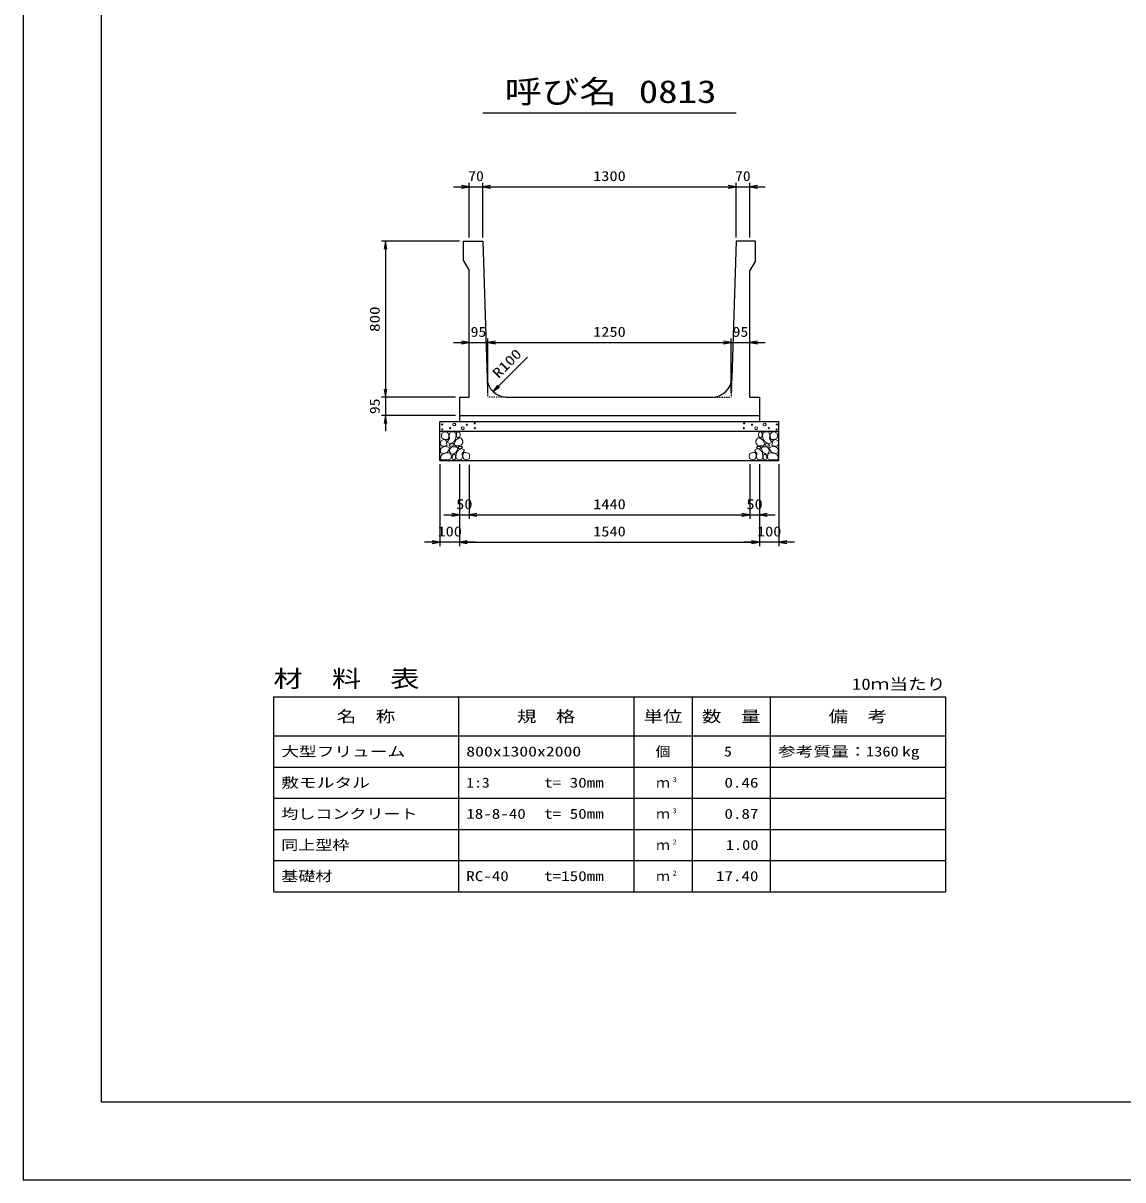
# Model space of a CAD drawing. Units: millimetres at full size. Extents: x 0 to 16820, y 0 to 11880.
# Drawn here: x 0 to 5646, y 0 to 5940 of the extents above; entities that cross this region are included whole.
import ezdxf
from ezdxf.enums import TextEntityAlignment as Align

# ---------------------------------------------------------------- set-up
doc = ezdxf.new("R2010")
doc.units = ezdxf.units.MM
doc.linetypes.add('DASHED_SPACED', pattern=[12, 6, -6])
for name, color, linetype, lineweight in [('0_2', 7, 'Continuous', 25), ('D-DCR-HCHn', 4, 'Continuous', 9), ('D-MTR-FRAM', 7, 'Continuous', 25), ('D-MTR-LINE', 7, 'Continuous', 25), ('D-STR-DIM', 7, 'Continuous', 25), ('D-STR-STRn', 1, 'Continuous', 25), ('D-TTL', 2, 'Continuous', 25), ('D-TTL-TXT', 7, 'Continuous', 25)]:
    doc.layers.add(name, color=color, linetype=linetype, lineweight=lineweight)
doc.layers.add('D-MTR', color=7, linetype='Continuous')
doc.layers.add('D-MTR-TXT', color=7, linetype='Continuous')
doc.styles.add('ＭＳ ゴシック', font='')
doc.styles.get('ＭＳ ゴシック').set_extended_font_data('MS Gothic')

# ---------------------------------------------------------------- blocks, each defined once
blk = doc.blocks.new('open_arrow')
at = {"color": 0, "linetype": 'Continuous', "lineweight": -2}
blk.add_lwpolyline([(7.5, 1.25), (0, 0), (7.5, -1.25)], dxfattribs=at)

msp = doc.modelspace()

# ---------------------------------------------------------------- linework, layer by layer
at = {"layer": '0_2'}
for p, q in [((2240, 3674.775), (2240, 3394.775)), ((2290, 3672.275), (2290, 3394.775)), ((2290, 3672.275), (2290, 3394.775)), ((3730, 3674.775), (3730, 3394.775)), ((2160, 3414.775), (2370, 3414.775)), ((2290, 3414.775), (3730, 3414.775))]:
    msp.add_line(p, q, dxfattribs=at)
at = {"layer": 'D-DCR-HCHn'}
for points in [[(2145.46, 3795.131), (2140.26, 3779.529), (2147.194, 3769.127), (2164.53, 3767.393), (2176.366, 3772.475), (2171.464, 3784.729), (2174.932, 3791.664), (2167.997, 3798.598), (2157.596, 3802.065)], [(2178.399, 3838.471), (2162.796, 3841.938), (2148.928, 3835.003), (2147.194, 3819.401), (2150.661, 3807.266), (2167.997, 3802.065), (2180.132, 3802.065), (2185.333, 3810.733), (2185.333, 3829.803)], [(2192.267, 3840.204), (2187.067, 3824.602), (2188.8, 3807.266), (2176.665, 3788.196), (2192.267, 3779.529), (2209.603, 3788.196), (2220.005, 3802.065), (2223.472, 3824.602), (2220.005, 3836.737), (2209.603, 3841.938)], [(2221.739, 3798.598), (2213.071, 3777.795), (2220.005, 3769.127), (2240.808, 3769.127), (2249.476, 3772.594), (2258.144, 3784.729), (2258.144, 3795.131), (2249.476, 3809), (2239.074, 3810.733)], [(2225.206, 3836.737), (2225.206, 3815.934), (2233.874, 3810.733), (2242.542, 3815.934), (2244.275, 3828.069), (2242.542, 3838.471), (2230.407, 3841.938)], [(3798.261, 3798.598), (3806.929, 3777.795), (3799.995, 3769.127), (3779.192, 3769.127), (3770.524, 3772.594), (3761.856, 3784.729), (3761.856, 3795.131), (3770.524, 3809), (3780.926, 3810.733)], [(3794.794, 3836.737), (3794.794, 3815.934), (3786.126, 3810.733), (3777.458, 3815.934), (3775.725, 3828.069), (3777.458, 3838.471), (3789.593, 3841.938)], [(3827.733, 3840.204), (3832.933, 3824.602), (3831.2, 3807.266), (3843.335, 3788.196), (3827.733, 3779.529), (3810.397, 3788.196), (3799.995, 3802.065), (3796.528, 3824.602), (3799.995, 3836.737), (3810.397, 3841.938)], [(3841.601, 3838.471), (3857.204, 3841.938), (3871.072, 3835.003), (3872.806, 3819.401), (3869.339, 3807.266), (3852.003, 3802.065), (3839.868, 3802.065), (3834.667, 3810.733), (3834.667, 3829.803)], [(3874.54, 3795.131), (3879.74, 3779.529), (3872.806, 3769.127), (3855.47, 3767.393), (3843.634, 3772.475), (3848.536, 3784.729), (3845.068, 3791.664), (3852.003, 3798.598), (3862.404, 3802.065)], [(2178.366, 3737.532), (2191.208, 3756.794), (2189.603, 3761.609), (2171.946, 3766.425), (2155.894, 3764.82), (2144.658, 3755.189), (2143.052, 3743.952), (2144.658, 3732.716), (2157.499, 3729.506)], [(2195.735, 3779.529), (2187.067, 3772.594), (2190.534, 3767.393), (2202.669, 3767.393), (2207.87, 3769.127), (2211.337, 3776.061), (2206.136, 3781.262)], [(2223.311, 3737.532), (2231.337, 3756.794), (2224.916, 3764.82), (2205.654, 3764.82), (2197.628, 3761.609), (2189.603, 3750.373), (2189.603, 3740.742), (2197.628, 3727.901), (2207.259, 3726.295)], [(2250.599, 3699.007), (2255.415, 3713.454), (2253.81, 3729.506), (2265.046, 3747.163), (2250.599, 3755.189), (2234.548, 3747.163), (2224.916, 3734.321), (2221.706, 3713.454), (2224.916, 3702.218), (2234.548, 3697.402)], [(2247.389, 3755.189), (2255.415, 3761.609), (2252.204, 3766.425), (2240.968, 3766.425), (2236.153, 3764.82), (2232.942, 3758.399), (2237.758, 3753.583)], [(3769.401, 3699.007), (3764.585, 3713.454), (3766.19, 3729.506), (3754.954, 3747.163), (3769.401, 3755.189), (3785.452, 3747.163), (3795.084, 3734.321), (3798.294, 3713.454), (3795.084, 3702.218), (3785.452, 3697.402)], [(3772.611, 3755.189), (3764.585, 3761.609), (3767.796, 3766.425), (3779.032, 3766.425), (3783.847, 3764.82), (3787.058, 3758.399), (3782.242, 3753.583)], [(3796.689, 3737.532), (3788.663, 3756.794), (3795.084, 3764.82), (3814.346, 3764.82), (3822.372, 3761.609), (3830.397, 3750.373), (3830.397, 3740.742), (3822.372, 3727.901), (3812.741, 3726.295)], [(3824.265, 3779.529), (3832.933, 3772.594), (3829.466, 3767.393), (3817.331, 3767.393), (3812.13, 3769.127), (3808.663, 3776.061), (3813.864, 3781.262)], [(3841.634, 3737.532), (3828.792, 3756.794), (3830.397, 3761.609), (3848.054, 3766.425), (3864.106, 3764.82), (3875.342, 3755.189), (3876.948, 3743.952), (3875.342, 3732.716), (3862.501, 3729.506)], [(2184.787, 3697.402), (2196.023, 3702.218), (2199.234, 3718.27), (2192.813, 3729.506), (2181.577, 3732.716), (2167.13, 3731.111), (2151.078, 3724.69), (2143.052, 3715.059), (2143.052, 3703.823), (2147.868, 3697.402), (2167.13, 3699.007)], [(2220.101, 3702.218), (2220.101, 3721.48), (2212.075, 3726.295), (2204.049, 3721.48), (2202.444, 3710.244), (2204.049, 3700.613), (2215.285, 3697.402)], [(2263.441, 3700.613), (2277.887, 3697.402), (2290.729, 3703.823), (2292.334, 3718.27), (2289.124, 3729.506), (2273.072, 3734.321), (2261.836, 3734.321), (2257.02, 3726.295), (2257.02, 3708.638)], [(3756.559, 3700.613), (3742.113, 3697.402), (3729.271, 3703.823), (3727.666, 3718.27), (3730.876, 3729.506), (3746.928, 3734.321), (3758.164, 3734.321), (3762.98, 3726.295), (3762.98, 3708.638)], [(3799.899, 3702.218), (3799.899, 3721.48), (3807.925, 3726.295), (3815.951, 3721.48), (3817.556, 3710.244), (3815.951, 3700.613), (3804.715, 3697.402)], [(3835.213, 3697.402), (3823.977, 3702.218), (3820.766, 3718.27), (3827.187, 3729.506), (3838.423, 3732.716), (3852.87, 3731.111), (3868.922, 3724.69), (3876.948, 3715.059), (3876.948, 3703.823), (3872.132, 3697.402), (3852.87, 3699.007)]]:
    msp.add_lwpolyline(points, close=True, dxfattribs=at)
for centre, radius in [((2150.727, 3878.73), 3), ((2192.292, 3860.527), 3), ((2213.336, 3878.73), 7.5), ((2256.664, 3859.736), 7.5), ((2277.708, 3877.939), 3), ((2318.131, 3884.781), 3), ((2319.273, 3859.736), 3), ((3700.727, 3859.736), 3), ((3701.869, 3884.781), 3), ((3742.292, 3877.939), 3), ((3763.336, 3859.736), 7.5), ((3806.664, 3878.73), 7.5), ((3827.708, 3860.527), 3), ((3869.273, 3878.73), 3), ((2151.869, 3853.685), 3), ((3868.131, 3853.685), 3)]:
    msp.add_circle(centre, radius, dxfattribs=at)
at = {"layer": 'D-MTR-FRAM'}
for p, q in [((1285, 2479.775), (4735, 2479.775)), ((1285, 2479.775), (1285, 1479.775)), ((4735, 2479.775), (4735, 1479.775)), ((1285, 1479.775), (4735, 1479.775))]:
    msp.add_line(p, q, dxfattribs=at)
at = {"layer": 'D-MTR-LINE'}
for p, q in [((2235, 2479.775), (2235, 1479.775)), ((3135, 2479.775), (3135, 1479.775)), ((3435, 2479.775), (3435, 1479.775)), ((3835, 2479.775), (3835, 1479.775)), ((1285, 2279.775), (4735, 2279.775)), ((1285, 2119.775), (4735, 2119.775)), ((1285, 1959.775), (4735, 1959.775)), ((1285, 1799.775), (4735, 1799.775)), ((1285, 1639.775), (4735, 1639.775))]:
    msp.add_line(p, q, dxfattribs=at)
at = {"layer": 'D-STR-DIM'}
for p, q in [((2290, 4839.775), (2290, 5119.775)), ((2360, 4839.775), (2360, 5119.775)), ((2360, 4839.775), (2360, 5119.775)), ((3660, 4839.775), (3660, 5119.775)), ((3660, 4839.775), (3660, 5119.775)), ((3730, 4839.775), (3730, 5119.775)), ((2210, 5099.775), (2440, 5099.775)), ((2360, 5099.775), (3660, 5099.775)), ((3580, 5099.775), (3810, 5099.775)), ((2240, 4819.775), (1840, 4819.775)), ((1860, 4819.775), (1860, 4019.775)), ((2210, 4299.775), (2465, 4299.775)), ((2385, 4039.775), (2385, 4319.775)), ((2385, 4039.775), (2385, 4319.775)), ((2385, 4299.775), (3635, 4299.775)), ((3555, 4299.775), (3810, 4299.775)), ((3635, 4039.775), (3635, 4319.775)), ((3635, 4039.775), (3635, 4319.775)), ((2412.326, 4047.969), (2589.103, 4224.745)), ((1860, 4099.775), (1860, 3844.775)), ((2220, 4019.775), (1840, 4019.775)), ((2220, 4019.775), (1840, 4019.775)), ((2220, 3924.775), (1840, 3924.775)), ((2140, 3674.775), (2140, 3254.775)), ((2240, 3674.775), (2240, 3254.775)), ((2240, 3674.775), (2240, 3254.775)), ((3730, 3674.775), (3730, 3394.775)), ((3780, 3674.775), (3780, 3254.775)), ((3780, 3674.775), (3780, 3254.775)), ((3780, 3674.775), (3780, 3394.775)), ((3880, 3674.775), (3880, 3254.775)), ((3650, 3414.775), (3860, 3414.775)), ((2320, 3274.775), (2060, 3274.775)), ((2240, 3274.775), (3780, 3274.775)), ((3960, 3274.775), (3700, 3274.775))]:
    msp.add_line(p, q, dxfattribs=at)
at = {"layer": 'D-STR-STRn'}
for p, q in [((2260, 4819.775), (2360, 4819.775)), ((2260, 4719.775), (2260, 4819.775)), ((2360, 4819.775), (2381.973, 4116.652)), ((3660, 4819.775), (3638.027, 4116.652)), ((3760, 4819.775), (3660, 4819.775)), ((3760, 4719.775), (3760, 4819.775)), ((2260, 4719.775), (2290, 4669.775)), ((3760, 4719.775), (3730, 4669.775)), ((2290, 4019.775), (2290, 4669.775)), ((3730, 4019.775), (3730, 4669.775)), ((2240, 4019.775), (2240, 3924.775)), ((2240, 4019.775), (2290, 4019.775)), ((2481.924, 4019.775), (3538.076, 4019.775)), ((3730, 4019.775), (3780, 4019.775)), ((3780, 4019.775), (3780, 3924.775)), ((2240, 3924.775), (3780, 3924.775)), ((2240, 3924.775), (2240, 3894.775)), ((3780, 3924.775), (3780, 3894.775)), ((2140, 3694.775), (2140, 3894.775)), ((2140, 3894.775), (3880, 3894.775)), ((3880, 3694.775), (3880, 3894.775)), ((2140, 3844.775), (3880, 3844.775)), ((2140, 3694.775), (3880, 3694.775))]:
    msp.add_line(p, q, dxfattribs=at)
at = {"layer": 'D-STR-STRn', "color": 2, "linetype": 'DASHED_SPACED'}
for p, q in [((2381.973, 4116.652), (2385, 4019.775)), ((3638.027, 4116.652), (3635, 4019.775)), ((2481.924, 4019.775), (2385, 4019.775)), ((3538.076, 4019.775), (3635, 4019.775))]:
    msp.add_line(p, q, dxfattribs=at)
at = {"layer": 'D-STR-STRn'}
for centre, start, end in [((2481.924, 4119.775), 181.78991, 270), ((3538.076, 4119.775), 270, 358.21009)]:
    msp.add_arc(centre, 100, start, end, dxfattribs=at)
at = {"layer": 'D-TTL'}
for points in [[(0, 0), (16820, 0), (16820, 11880), (0, 11880)], [(400, 400), (16420, 400), (16420, 11480), (400, 11480)]]:
    msp.add_lwpolyline(points, close=True, dxfattribs=at)
at = {"layer": 'D-TTL-TXT'}
msp.add_line((2360, 5479.775), (3660, 5479.775), dxfattribs=at)

# ---------------------------------------------------------------- block references
at = {"layer": '0_2', "xscale": 5.33, "yscale": 5.33, "rotation": 180}
for p in [(2240, 3414.775), (3730, 3414.775)]:
    msp.add_blockref('open_arrow', p, dxfattribs=at)
at = {"layer": '0_2', "xscale": 5.33, "yscale": 5.33}
msp.add_blockref('open_arrow', (2290, 3414.775), dxfattribs=at)
msp.add_blockref('open_arrow', (2290, 3414.775), dxfattribs=at)
at = {"layer": 'D-STR-DIM', "xscale": 5.33, "yscale": 5.33}
for p, rotation in [((2290, 5099.775), 180), ((3660, 5099.775), 180), ((3660, 5099.775), 180), ((1860, 4819.775), 270), ((2290, 4299.775), 180), ((3635, 4299.775), 180), ((3635, 4299.775), 180), ((1860, 4019.775), 90), ((1860, 4019.775), 90), ((2412.326, 4047.969), 45), ((1860, 3924.775), 270), ((3730, 3414.775), 180), ((2140, 3274.775), 180), ((3780, 3274.775), 180), ((3780, 3274.775), 180)]:
    msp.add_blockref('open_arrow', p, dxfattribs=dict(at, rotation=rotation))
for p in [(2360, 5099.775), (2360, 5099.775), (3730, 5099.775), (2385, 4299.775), (2385, 4299.775), (3730, 4299.775), (3780, 3414.775), (2240, 3274.775), (2240, 3274.775), (3880, 3274.775)]:
    msp.add_blockref('open_arrow', p, dxfattribs=at)

# ---------------------------------------------------------------- texts
at = {"layer": '0_2', "style": 'ＭＳ ゴシック', "width": 1.2}
for s, p in [('50', (2265, 3469.775)), ('1440', (3010, 3469.775))]:
    msp.add_text(s, height=51.32, dxfattribs=at).set_placement(p, align=Align.MIDDLE_CENTER)
at = {"layer": 'D-MTR', "style": 'ＭＳ ゴシック', "width": 1.25}
msp.add_text('材\u3000料\u3000表', height=87.98, dxfattribs=at).set_placement((1285, 2503.775), align=Align.BOTTOM_LEFT)
at = {"layer": 'D-MTR', "style": 'ＭＳ ゴシック', "width": 1.2}
msp.add_text('10ｍ当たり', height=58.65, dxfattribs=at).set_placement((4735, 2499.108), align=Align.BOTTOM_RIGHT)
at = {"layer": 'D-MTR-TXT', "style": 'ＭＳ ゴシック'}
for s, height, width, p in [('名\u3000称', 58.65, 1.25, (1760, 2379.775)), ('規\u3000格', 58.65, 1.25, (2685, 2379.775)), ('単位', 58.65, 1.25, (3285, 2379.775)), ('数\u3000量', 58.65, 1.25, (3635, 2379.775)), ('備\u3000考', 58.65, 1.25, (4285, 2379.775)), ('個', 51.32, 1.1, (3285, 2199.775))]:
    msp.add_text(s, height=height, dxfattribs=dict(at, width=width)).set_placement(p, align=Align.MIDDLE_CENTER)
for s, width, p in [('大型フリューム', 1.3, (1325, 2199.775)), ('800x1300x2000', 1.3, (2275, 2199.775)), ('参考質量：    kg', 1.3, (3875, 2199.775)), ('敷モルタル', 1.3, (1325, 2039.775)), ('1:3', 1.15, (2275, 2039.775)), ('t= 30mm', 1.25, (2675, 2039.775)), ('均しコンクリート', 1.25, (1325, 1879.775)), ('18-8-40', 1.25, (2275, 1879.775)), ('t= 50mm', 1.25, (2675, 1879.775)), ('同上型枠', 1.25, (1325, 1719.775)), ('基礎材', 1.25, (1325, 1559.775)), ('RC-40', 1.25, (2275, 1559.775)), ('t=150mm', 1.25, (2675, 1559.775))]:
    msp.add_text(s, height=51.32, dxfattribs=dict(at, width=width)).set_placement(p, align=Align.MIDDLE_LEFT)
for s, width, p in [('5', 1.15, (3638.553, 2199.775)), ('1360', 1.2, (4495, 2199.775)), ('0.46', 1.25, (3775, 2039.775)), ('0.87', 1.25, (3775, 1879.775)), ('1.00', 1.2, (3775, 1719.775)), ('17.40', 1.25, (3775, 1559.775))]:
    msp.add_text(s, height=51.32, dxfattribs=dict(at, width=width)).set_placement(p, align=Align.MIDDLE_RIGHT)
for p in [(3285, 2039.775), (3285, 1879.775), (3285, 1719.775), (3285, 1559.775)]:
    msp.add_text('ｍ', height=51.32, dxfattribs=at).set_placement(p, align=Align.MIDDLE_CENTER)
at = {"layer": 'D-MTR-TXT', "style": 'ＭＳ ゴシック', "width": 1.15}
for s, p in [('3', (3335, 2035.108)), ('3', (3335, 1875.108)), ('2', (3335, 1715.108)), ('2', (3335, 1555.108))]:
    msp.add_text(s, height=25.66, dxfattribs=at).set_placement(p, align=Align.BOTTOM_LEFT)
at = {"layer": 'D-STR-DIM', "style": 'ＭＳ ゴシック'}
for s, width, p in [('70', 1.15, (2325, 5154.775)), ('1300', 1.2, (3010, 5154.775)), ('70', 1.15, (3695, 5154.775)), ('95', 1.15, (2337.5, 4354.775)), ('1250', 1.2, (3010, 4354.775)), ('95', 1.15, (3682.5, 4354.775)), ('50', 1.2, (3755, 3469.775)), ('100', 1.2, (2190, 3329.775)), ('1540', 1.2, (3010, 3329.775)), ('100', 1.2, (3830, 3329.775))]:
    msp.add_text(s, height=51.32, dxfattribs=dict(at, width=width)).set_placement(p, align=Align.MIDDLE_CENTER)
for s, width, p in [('800', 1.25, (1805, 4419.775)), ('95', 1.15, (1805, 3972.275))]:
    msp.add_text(s, height=51.32, rotation=90, dxfattribs=dict(at, width=width)).set_placement(p, align=Align.MIDDLE_CENTER)
at = {"layer": 'D-STR-DIM', "style": 'ＭＳ ゴシック', "width": 1.25}
msp.add_text('R100', height=51.32, rotation=45, dxfattribs=at).set_placement((2451.266, 4101.994), align=Align.BOTTOM_LEFT)
at = {"layer": 'D-TTL-TXT', "style": 'ＭＳ ゴシック'}
for s, width, p in [('呼び名', 1.2, (2760, 5494.775)), ('0813', 1.25, (3360, 5494.775))]:
    msp.add_text(s, height=117.3, dxfattribs=dict(at, width=width)).set_placement(p, align=Align.BOTTOM_CENTER)

doc.saveas('drawing.dxf')
